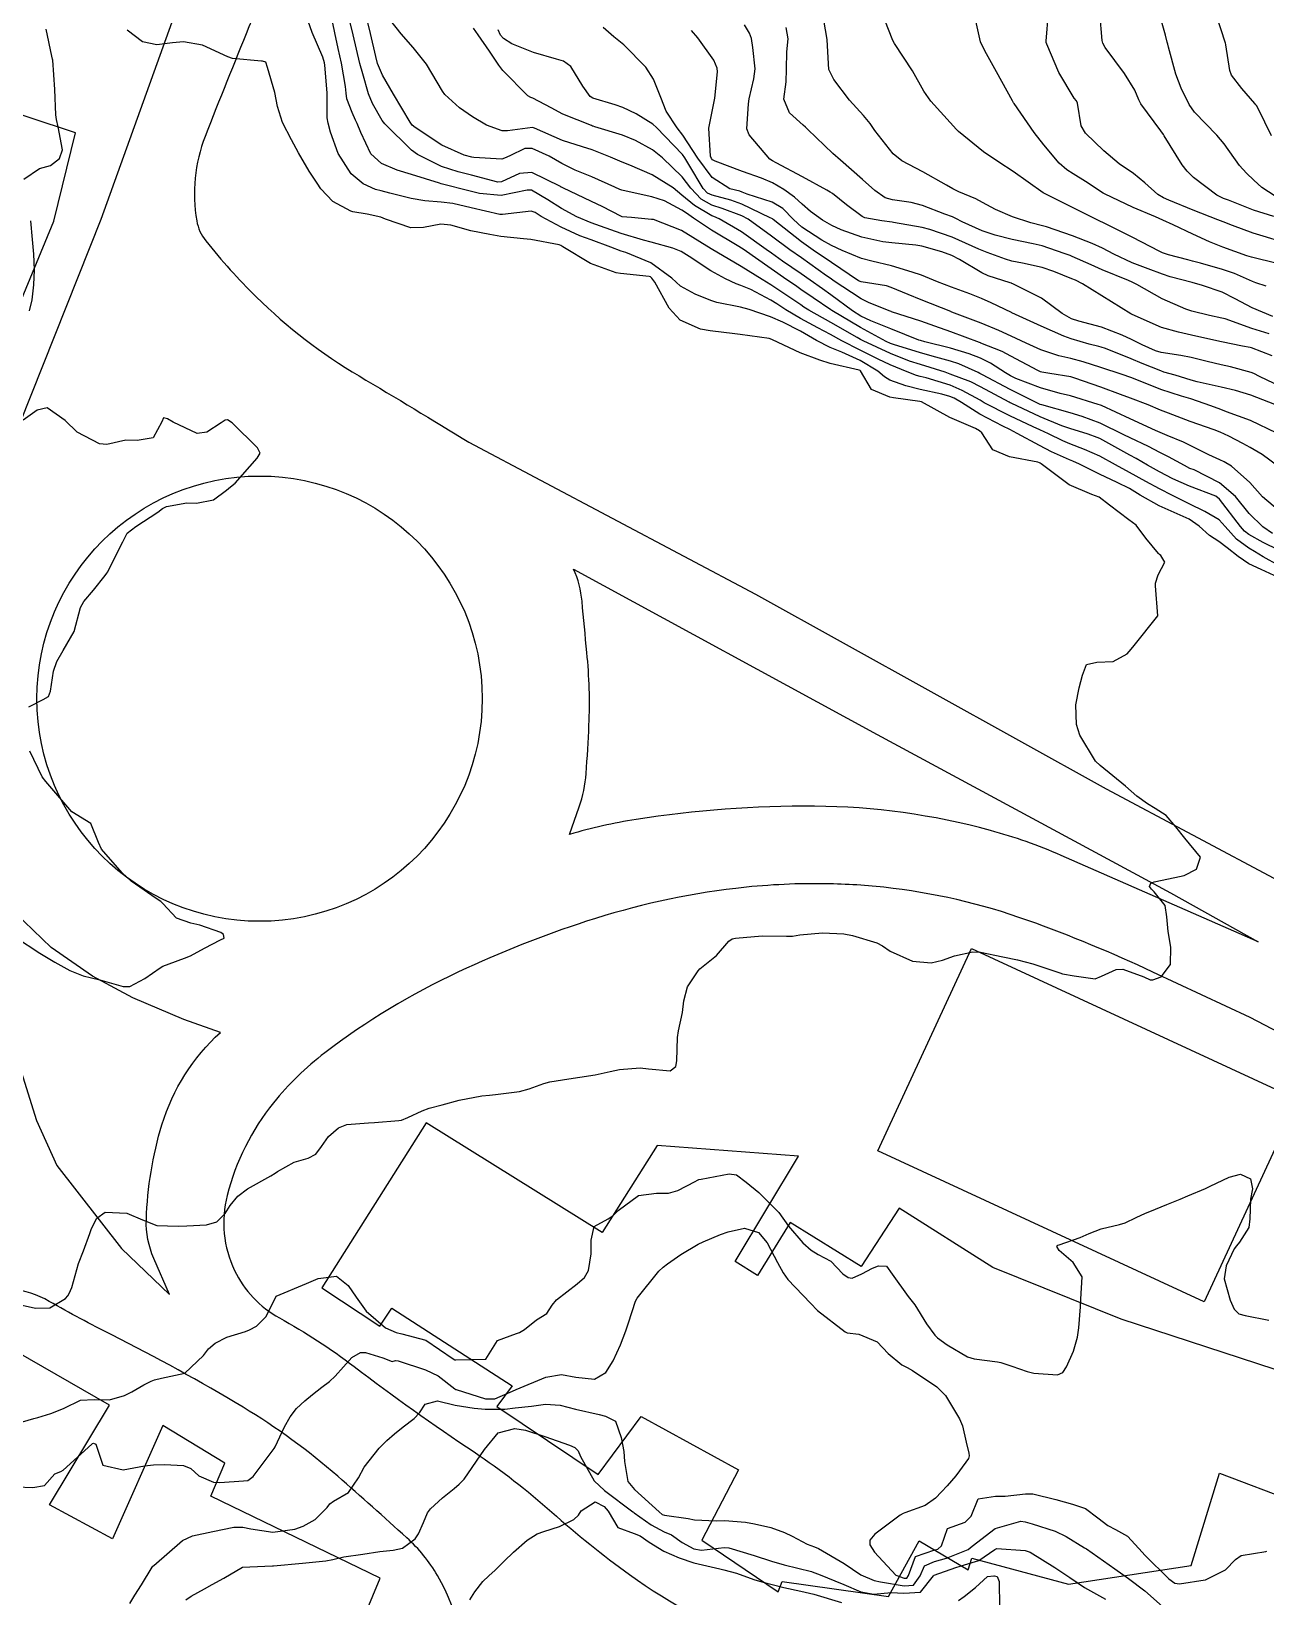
# Model space of a CAD drawing. Header units: metres. Extents: x 318500 to 325275, y 7408834 to 7428799.
# Drawn here: x 321643.6 to 321725.6, y 7415865.8 to 7415969.8 of the extents above; entities that cross this region are included whole.
import ezdxf

# ---------------------------------------------------------------- set-up
doc = ezdxf.new("R2010")
doc.units = ezdxf.units.M
doc.header["$MEASUREMENT"] = 0
for name, color, linetype in [('Curvas de Nivel 1m', 11, 'Continuous'), ('Curvas de Nivel 5m', 15, 'Continuous'), ('Divisas', 45, 'Continuous'), ('Edificações', 30, 'Continuous'), ('Vias Primárias', 230, 'Continuous')]:
    doc.layers.add(name, color=color, linetype=linetype)

msp = doc.modelspace()

# ---------------------------------------------------------------- linework, layer by layer
at = {"layer": 'Curvas de Nivel 1m', "flags": 128}
for points, elevation in [([(321726.52, 7415935.34), (321725.48, 7415935.83), (321724.53, 7415936.37), (321724.23, 7415936.59), (321723.96, 7415936.9), (321722.57, 7415938.72), (321722.32, 7415938.92), (321720.58, 7415939.58), (321719.47, 7415940.08), (321718.59, 7415940.53), (321717.78, 7415940.98), (321717.03, 7415941.42), (321716.61, 7415941.65), (321715.21, 7415942.41), (321714.62, 7415942.75), (321714.43, 7415942.83), (321713.84, 7415943.03), (321712.63, 7415943.42), (321712.08, 7415943.6), (321710.64, 7415944.2), (321708.71, 7415945.1), (321708.65, 7415945.13), (321708.59, 7415945.16), (321706.67, 7415946.19), (321706.04, 7415946.51), (321704.67, 7415947.04), (321704.32, 7415947.16), (321702.68, 7415947.67), (321701.97, 7415947.9), (321700.69, 7415948.4), (321698.88, 7415949.24), (321698.7, 7415949.34), (321698.49, 7415949.46), (321696.72, 7415950.46), (321695.27, 7415951.28), (321694.94, 7415951.49), (321694.73, 7415951.63), (321693.74, 7415952.31), (321692.75, 7415952.96), (321692.16, 7415953.33), (321690.76, 7415954.19), (321688.78, 7415955.37), (321686.8, 7415956.57), (321684.93, 7415957.3), (321684.81, 7415957.32), (321683.47, 7415957.44), (321682.86, 7415957.49), (321682.81, 7415957.51), (321681.52, 7415958.17), (321680.82, 7415958.51), (321678.91, 7415959.42), (321678.83, 7415959.46), (321678.8, 7415959.47), (321678.76, 7415959.5), (321676.84, 7415960.44), (321676.02, 7415960.37), (321674.83, 7415959.81), (321674.59, 7415959.8), (321672.84, 7415960.26), (321671.95, 7415960.48), (321670.85, 7415960.84), (321669.25, 7415961.63), (321668.86, 7415961.92), (321667.08, 7415963.66), (321666.89, 7415963.89), (321666.26, 7415965.02), (321666, 7415965.67), (321665.61, 7415967), (321665.42, 7415967.68), (321664.97, 7415969.59), (321664.94, 7415969.69), (321664.56, 7415971.27)], 727), ([(321726.56, 7415937.92), (321725.43, 7415938.88), (321724.58, 7415939.83), (321723.37, 7415940.91), (321722.89, 7415941.2), (321722.6, 7415941.34), (321721.86, 7415941.67), (321720.61, 7415942.29), (321720.18, 7415942.51), (321719.08, 7415942.96), (321718.62, 7415943.15), (321718.31, 7415943.29), (321716.64, 7415944.07), (321714.73, 7415944.94), (321714.65, 7415944.97), (321714.5, 7415945.02), (321712.66, 7415945.58), (321711.97, 7415945.75), (321710.67, 7415946.12), (321709.04, 7415946.74), (321708.68, 7415946.91), (321708.35, 7415947.11), (321707.34, 7415947.77), (321706.69, 7415948.1), (321705.93, 7415948.39), (321704.69, 7415948.75), (321702.98, 7415949.18), (321702.7, 7415949.26), (321702.58, 7415949.3), (321700.71, 7415950.05), (321699.38, 7415950.57), (321698.72, 7415950.89), (321698.16, 7415951.25), (321696.74, 7415952.31), (321696.18, 7415952.71), (321695.36, 7415953.28), (321694.76, 7415953.7), (321693.52, 7415954.55), (321692.78, 7415955.07), (321692.43, 7415955.32), (321690.8, 7415956.48), (321689.31, 7415957.36), (321688.95, 7415957.51), (321688.81, 7415957.56), (321687.66, 7415958.23), (321686.83, 7415958.93), (321686.24, 7415959.41), (321684.84, 7415960.28), (321683.36, 7415960.93), (321682.86, 7415961.12), (321682.07, 7415961.46), (321680.87, 7415961.95), (321680.22, 7415962.14), (321678.88, 7415962.56), (321677.03, 7415963.39), (321676.89, 7415963.42), (321675.23, 7415963.21), (321674.88, 7415963.21), (321673.84, 7415963.57), (321672.9, 7415964.14), (321672.05, 7415964.74), (321671.07, 7415965.61), (321670.91, 7415965.83), (321669.84, 7415967.63), (321668.96, 7415968.74), (321668.17, 7415969.65), (321666.98, 7415971.13)], 729), ([(321726.79, 7415955.8), (321725.47, 7415956.21), (321724.8, 7415956.41), (321723.43, 7415956.91), (321722.81, 7415957.15), (321722.46, 7415957.28), (321720.82, 7415957.92), (321719.21, 7415958.59), (321718.84, 7415958.75), (321718.47, 7415958.98), (321717.61, 7415959.75), (321716.85, 7415960.36), (321715.91, 7415961.01), (321714.87, 7415961.87), (321713.65, 7415963.04), (321713.38, 7415963.53), (321713.14, 7415965.05), (321713.06, 7415965.2), (321712.91, 7415965.38), (321711.88, 7415967.07), (321711.09, 7415968.96), (321711.05, 7415969.08), (321711.05, 7415969.16), (321711.19, 7415971.08)], 739), ([(321726.03, 7415962.87), (321725.13, 7415964.68), (321725.02, 7415964.89), (321724.98, 7415964.94), (321724.92, 7415965.01), (321724.05, 7415966.02), (321723.37, 7415966.91), (321723.25, 7415967.22), (321723, 7415968.92), (321722.99, 7415968.94), (321722.97, 7415969.02), (321722.35, 7415970.93)], 742), ([(321642.57, 7415885.24), (321643.84, 7415884.95), (321644.81, 7415884.97), (321645.84, 7415885.58), (321646.01, 7415885.77), (321646.1, 7415885.93), (321646.26, 7415886.33), (321646.71, 7415887.92), (321647.04, 7415888.75), (321647.46, 7415889.91), (321647.57, 7415890.24), (321647.92, 7415890.93), (321648.48, 7415891.33), (321649.92, 7415891.26), (321650.96, 7415890.81), (321651.91, 7415890.45), (321653.34, 7415890.39), (321653.91, 7415890.43), (321655.23, 7415890.48), (321655.91, 7415890.69), (321656.45, 7415891.25), (321656.8, 7415891.78), (321657.31, 7415892.4), (321657.94, 7415892.88), (321659.5, 7415893.75), (321659.78, 7415893.92), (321659.95, 7415894.04), (321661.04, 7415894.65), (321661.97, 7415894.91), (321662.5, 7415895.18), (321662.87, 7415895.7), (321663.33, 7415896.36), (321664, 7415896.94), (321664.54, 7415897.15), (321666, 7415897.26), (321666.38, 7415897.28), (321668.01, 7415897.41), (321668.18, 7415897.45), (321668.61, 7415897.62), (321669.56, 7415898.07), (321670.02, 7415898.23), (321670.88, 7415898.46), (321672.02, 7415898.77), (321673.53, 7415899.06), (321674.03, 7415899.11), (321674.43, 7415899.14), (321676.03, 7415899.35), (321676.68, 7415899.52), (321677.65, 7415899.89), (321678.04, 7415899.98), (321679.32, 7415900.2), (321680.04, 7415900.31), (321681.05, 7415900.46), (321682.05, 7415900.68), (321682.68, 7415900.81), (321684.05, 7415900.92), (321684.6, 7415900.86), (321686.05, 7415900.72), (321686.42, 7415901.02), (321686.5, 7415901.39), (321686.53, 7415902.94), (321686.6, 7415903.38), (321686.87, 7415904.61), (321686.95, 7415905.38), (321687.19, 7415906.31), (321687.9, 7415907.37), (321688.01, 7415907.5), (321688.14, 7415907.6), (321689.12, 7415908.39), (321689.94, 7415909.34), (321690.17, 7415909.5), (321690.39, 7415909.55), (321692.17, 7415909.7), (321693.79, 7415909.67), (321694.17, 7415909.68), (321694.66, 7415909.76), (321696.18, 7415909.89), (321697.6, 7415909.82), (321698.18, 7415909.72), (321699.78, 7415909.22), (321700.17, 7415909.02), (321700.68, 7415908.68), (321702.15, 7415908.02), (321703.4, 7415907.91), (321704.15, 7415908.08), (321704.95, 7415908.36), (321706.16, 7415908.64), (321706.67, 7415908.62), (321708.16, 7415908.31), (321709.14, 7415908.1), (321710.15, 7415907.84), (321711.95, 7415907.24), (321712.14, 7415907.18), (321712.9, 7415907.04), (321713.99, 7415906.88), (321714.14, 7415906.85), (321714.31, 7415906.84), (321714.73, 7415907.01), (321715.69, 7415907.46), (321716.15, 7415907.49), (321717.53, 7415906.98), (321717.95, 7415906.78), (321718.14, 7415906.77), (321718.7, 7415906.96), (321719.32, 7415907.79), (321719.34, 7415908.95), (321719.16, 7415909.98), (321719.06, 7415910.96), (321718.96, 7415911.71), (321718.22, 7415912.63), (321718.04, 7415912.79), (321717.92, 7415912.97), (321718, 7415913.19), (321718.22, 7415913.28), (321719.6, 7415913.57), (321720.23, 7415913.71), (321721.04, 7415914.13), (321721.3, 7415914.93), (321720.27, 7415916.18), (321719.66, 7415916.95), (321719.02, 7415917.69), (321718.29, 7415918.16), (321717.79, 7415918.47), (321717.07, 7415918.99), (321716.31, 7415919.64), (321714.63, 7415921.02), (321714.33, 7415921.3), (321713.28, 7415923.04), (321713.07, 7415923.74), (321713.01, 7415925.04), (321713.25, 7415926.18), (321713.47, 7415927.03), (321713.72, 7415927.73), (321714.42, 7415927.88), (321715.5, 7415927.94), (321716.43, 7415928.45), (321716.69, 7415928.74), (321716.89, 7415928.99), (321718.46, 7415930.97), (321718.31, 7415932.97), (321718.32, 7415933.14), (321718.5, 7415933.7), (321718.94, 7415934.54), (321718.67, 7415934.97), (321718.59, 7415935.04), (321718.52, 7415935.11), (321717.67, 7415936.12), (321717.02, 7415936.99), (321716.55, 7415937.35), (321715.25, 7415938.33), (321714.57, 7415938.86), (321714.09, 7415939.03), (321712.58, 7415939.67), (321710.71, 7415941.08), (321710.64, 7415941.12), (321710.6, 7415941.14), (321710.5, 7415941.18), (321708.6, 7415941.53), (321707.5, 7415942.01), (321706.77, 7415943.13), (321706.62, 7415943.26), (321706.35, 7415943.41), (321704.63, 7415944.14), (321702.75, 7415945.18), (321702.65, 7415945.21), (321700.9, 7415945.46), (321700.65, 7415945.49), (321699.43, 7415946), (321698.71, 7415947.24), (321698.67, 7415947.28), (321698.62, 7415947.29), (321696.68, 7415947.74), (321695.99, 7415947.96), (321694.69, 7415948.45), (321692.86, 7415949.32), (321692.7, 7415949.38), (321692.62, 7415949.4), (321690.7, 7415949.67), (321690.34, 7415949.71), (321688.71, 7415949.9), (321688.06, 7415950.02), (321686.72, 7415950.61), (321685.99, 7415951.41), (321685.02, 7415953.14), (321684.83, 7415953.42), (321684.75, 7415953.49), (321684.65, 7415953.52), (321682.75, 7415953.71), (321682.45, 7415953.76), (321680.76, 7415954.38), (321678.92, 7415955.5), (321678.78, 7415955.58), (321678.66, 7415955.63), (321676.79, 7415955.99), (321676.3, 7415956.03), (321674.79, 7415956.18), (321674.05, 7415956.31), (321672.79, 7415956.56), (321671.47, 7415956.93), (321670.8, 7415957.01), (321669.65, 7415956.77), (321668.8, 7415956.76), (321667.12, 7415957.34), (321666.81, 7415957.46), (321665.91, 7415957.67), (321664.95, 7415957.82), (321664.81, 7415957.86), (321663.62, 7415958.51), (321662.83, 7415959.35), (321662.57, 7415959.72), (321662.04, 7415960.53), (321661.33, 7415961.74), (321660.87, 7415962.61), (321660.27, 7415963.75), (321659.95, 7415964.81), (321659.77, 7415965.76), (321659.28, 7415967.42), (321659.16, 7415967.77), (321658.94, 7415967.83), (321658.88, 7415967.84), (321656.94, 7415968.01), (321656.63, 7415968.12), (321654.96, 7415968.89), (321653.69, 7415969.11), (321652.96, 7415969.05), (321651.91, 7415968.92), (321650.96, 7415969.13), (321649.95, 7415969.89)], 724), ([(321643.08, 7415959.98), (321644.12, 7415960.69), (321644.84, 7415960.91), (321645.44, 7415961.36), (321645.64, 7415961.95), (321645.36, 7415963.48), (321645.24, 7415963.95), (321645.2, 7415964.27), (321645.14, 7415965.96), (321645, 7415967.9), (321644.99, 7415967.96), (321644.94, 7415968.16), (321644.57, 7415969.96)], 723), ([(321726.51, 7415934.31), (321725.48, 7415934.88), (321724.89, 7415935.25), (321724.53, 7415935.46), (321723.7, 7415936.07), (321722.95, 7415936.91), (321722.55, 7415937.34), (321721.59, 7415937.89), (321720.56, 7415938.4), (321719.45, 7415938.96), (321718.58, 7415939.4), (321717.67, 7415939.9), (321716.59, 7415940.49), (321715.65, 7415941.01), (321714.61, 7415941.57), (321713.6, 7415942.03), (321712.61, 7415942.4), (321712.15, 7415942.59), (321711.19, 7415943.07), (321710.62, 7415943.33), (321710.18, 7415943.53), (321708.64, 7415944.26), (321706.93, 7415945.13), (321706.65, 7415945.29), (321705.47, 7415945.95), (321704.66, 7415946.29), (321703.06, 7415946.78), (321702.67, 7415946.87), (321702.42, 7415946.94), (321701.8, 7415947.19), (321700.68, 7415947.66), (321699.88, 7415948.02), (321698.69, 7415948.63), (321697.47, 7415949.25), (321696.71, 7415949.66), (321695.87, 7415950.12), (321694.72, 7415950.74), (321693.74, 7415951.3), (321693.13, 7415951.71), (321692.74, 7415951.95), (321691.42, 7415952.66), (321690.75, 7415952.92), (321690.43, 7415953.03), (321689.72, 7415953.36), (321688.76, 7415953.9), (321687.3, 7415954.86), (321686.78, 7415955.18), (321686.23, 7415955.41), (321684.79, 7415955.8), (321684.28, 7415955.93), (321682.79, 7415956.38), (321681.42, 7415956.86), (321680.8, 7415957.08), (321679.84, 7415957.49), (321678.82, 7415958.04), (321677.92, 7415958.62), (321676.83, 7415959.25), (321676.54, 7415959.25), (321674.82, 7415958.91), (321673.36, 7415959.03), (321672.83, 7415959.17), (321672.49, 7415959.25), (321671.09, 7415959.61), (321670.83, 7415959.69), (321670.72, 7415959.72), (321668.84, 7415960.3), (321667.9, 7415960.6), (321666.85, 7415961.04), (321666.15, 7415961.67), (321665.47, 7415963.1), (321665.23, 7415963.68), (321665.13, 7415963.92), (321664.9, 7415964.42), (321664.55, 7415965.34), (321664.51, 7415965.7), (321664.46, 7415966.15), (321664.19, 7415967.7), (321663.98, 7415968.68), (321663.75, 7415969.71), (321663.61, 7415970.35)], 726), ([(321726.1, 7415936.43), (321725.45, 7415936.88), (321724.55, 7415937.77), (321723.64, 7415938.9), (321722.58, 7415939.81), (321720.88, 7415940.66), (321720.6, 7415940.77), (321720.24, 7415940.95), (321719.17, 7415941.53), (321718.61, 7415941.83), (321717.85, 7415942.22), (321716.62, 7415942.8), (321716.22, 7415943), (321714.63, 7415943.78), (321713.45, 7415944.22), (321712.64, 7415944.46), (321710.75, 7415944.98), (321710.65, 7415945.02), (321710.51, 7415945.08), (321708.66, 7415946.02), (321706.82, 7415946.99), (321706.68, 7415947.06), (321706.63, 7415947.08), (321706.53, 7415947.13), (321705.24, 7415947.71), (321704.68, 7415947.9), (321703.7, 7415948.15), (321702.69, 7415948.45), (321700.9, 7415949), (321700.7, 7415949.07), (321700.41, 7415949.21), (321698.71, 7415950.13), (321696.79, 7415951.26), (321696.73, 7415951.3), (321695.56, 7415952.1), (321694.74, 7415952.66), (321694.37, 7415952.92), (321693.8, 7415953.3), (321692.76, 7415954.03), (321690.89, 7415955.34), (321690.78, 7415955.41), (321690.61, 7415955.51), (321688.8, 7415956.6), (321687.6, 7415957.39), (321687.13, 7415957.72), (321686.82, 7415957.93), (321685.68, 7415958.55), (321684.82, 7415958.82), (321684.32, 7415958.92), (321682.83, 7415959.26), (321682.69, 7415959.31), (321682.37, 7415959.46), (321680.84, 7415960.15), (321679.73, 7415960.6), (321678.85, 7415961.03), (321678, 7415961.51), (321676.87, 7415962.02), (321676.38, 7415962.03), (321675.38, 7415961.55), (321675.04, 7415961.38), (321674.86, 7415961.33), (321673, 7415961.43), (321672.86, 7415961.46), (321672.35, 7415961.59), (321670.87, 7415962.25), (321669.1, 7415963.42), (321668.89, 7415963.59), (321668.84, 7415963.64), (321668.76, 7415963.77), (321667.66, 7415965.65), (321666.93, 7415966.9), (321666.6, 7415967.67), (321666.47, 7415968.15), (321666.12, 7415969.67), (321665.9, 7415970.59)], 728), ([(321726.39, 7415943.1), (321724.64, 7415943.94), (321723.03, 7415944.53), (321722.65, 7415944.67), (321722, 7415944.93), (321720.66, 7415945.38), (321720.05, 7415945.56), (321718.67, 7415946.01), (321716.97, 7415946.7), (321716.68, 7415946.81), (321716.1, 7415947.01), (321714.68, 7415947.48), (321713.51, 7415947.86), (321712.69, 7415948.07), (321711.88, 7415948.25), (321710.7, 7415948.64), (321709.71, 7415949.09), (321708.71, 7415949.56), (321707.89, 7415949.93), (321706.72, 7415950.42), (321704.77, 7415951.16), (321704.74, 7415951.17), (321704.7, 7415951.19), (321702.74, 7415951.98), (321701.87, 7415952.32), (321700.75, 7415952.79), (321700.42, 7415952.89), (321698.75, 7415953.16), (321698.56, 7415953.24), (321696.77, 7415954.45), (321695.55, 7415955.28), (321694.79, 7415955.83), (321692.9, 7415957.32), (321692.85, 7415957.36), (321692.81, 7415957.38), (321692.7, 7415957.43), (321690.82, 7415958.33), (321690.07, 7415958.6), (321688.83, 7415958.92), (321688.53, 7415959.07), (321688.25, 7415959.38), (321687.28, 7415960.96), (321687.02, 7415961.4), (321686.86, 7415961.62), (321685.13, 7415963.42), (321684.89, 7415963.64), (321683.79, 7415964.33), (321682.9, 7415964.76), (321682.38, 7415964.94), (321680.91, 7415965.38), (321680.73, 7415965.48), (321680.23, 7415966.17), (321679.45, 7415967.49), (321678.95, 7415967.84), (321678.5, 7415967.96), (321676.95, 7415968.4), (321675.53, 7415968.99), (321674.97, 7415969.34), (321674.77, 7415969.56), (321674.62, 7415969.92)], 731), ([(321726.65, 7415944.86), (321724.66, 7415945.63), (321723.63, 7415945.94), (321722.67, 7415946.16), (321721.08, 7415946.53), (321720.68, 7415946.64), (321719.63, 7415946.96), (321718.88, 7415947.17), (321718.68, 7415947.24), (321717.43, 7415947.74), (321716.69, 7415948.05), (321714.99, 7415948.73), (321714.7, 7415948.83), (321714.55, 7415948.87), (321713.9, 7415949.03), (321712.7, 7415949.37), (321712.21, 7415949.55), (321710.72, 7415950.21), (321708.77, 7415951.1), (321708.73, 7415951.12), (321707.39, 7415951.77), (321706.74, 7415952.06), (321705.97, 7415952.36), (321704.75, 7415952.81), (321703.82, 7415953.17), (321702.76, 7415953.6), (321702.14, 7415953.81), (321700.77, 7415954.23), (321699.46, 7415954.54), (321698.77, 7415954.72), (321697.49, 7415955.25), (321696.78, 7415955.58), (321696.12, 7415955.94), (321694.8, 7415956.81), (321694.25, 7415957.3), (321693.54, 7415958.03), (321692.82, 7415958.47), (321691.16, 7415959), (321690.83, 7415959.13), (321690.67, 7415959.19), (321690.02, 7415959.35), (321688.84, 7415960.1), (321687.89, 7415961.38), (321686.88, 7415962.92), (321686.52, 7415963.4), (321685.79, 7415964.52), (321685.42, 7415965.41), (321684.93, 7415966.63), (321684.42, 7415967.43), (321682.96, 7415968.93), (321682.31, 7415969.46), (321681.59, 7415970.08)], 732), ([(321726.67, 7415946.18), (321725.22, 7415946.88), (321724.86, 7415947.07), (321724.68, 7415947.14), (321723.3, 7415947.52), (321722.69, 7415947.66), (321721.75, 7415947.87), (321720.69, 7415948.13), (321720.01, 7415948.27), (321718.7, 7415948.48), (321718.31, 7415948.59), (321717.42, 7415948.99), (321716.71, 7415949.34), (321716.09, 7415949.62), (321714.72, 7415950.15), (321713.21, 7415950.55), (321712.72, 7415950.7), (321712.1, 7415951.06), (321710.74, 7415952.07), (321708.83, 7415953.03), (321708.76, 7415953.06), (321708.73, 7415953.07), (321708.65, 7415953.1), (321707.2, 7415953.57), (321706.76, 7415953.77), (321705.28, 7415954.64), (321704.78, 7415954.91), (321704.1, 7415955.17), (321702.79, 7415955.53), (321702.37, 7415955.6), (321700.79, 7415955.75), (321700.18, 7415955.83), (321698.79, 7415956.14), (321697.42, 7415956.63), (321696.8, 7415956.91), (321696.18, 7415957.27), (321695.38, 7415957.85), (321694.82, 7415958.33), (321694.32, 7415958.79), (321693.6, 7415959.31), (321692.84, 7415959.74), (321692.11, 7415960.06), (321690.85, 7415960.51), (321689.05, 7415961.18), (321688.86, 7415961.28), (321688.79, 7415961.37), (321688.72, 7415961.52), (321688.62, 7415963.37), (321688.9, 7415964.81), (321689.02, 7415965.37), (321689.19, 7415967.12), (321689.17, 7415967.37), (321688.95, 7415967.89), (321687.89, 7415969.39), (321687.46, 7415969.88)], 733), ([(321726.07, 7415948.25), (321724.7, 7415948.77), (321724.61, 7415948.8), (321724.1, 7415948.9), (321722.7, 7415949.17), (321722.39, 7415949.24), (321720.71, 7415949.63), (321719.84, 7415949.82), (321718.72, 7415950.13), (321716.77, 7415951), (321716.73, 7415951.02), (321716.68, 7415951.05), (321714.75, 7415952.24), (321713.46, 7415953.04), (321712.99, 7415953.28), (321712.76, 7415953.37), (321711.55, 7415953.85), (321710.77, 7415954.11), (321709.47, 7415954.4), (321708.77, 7415954.55), (321708.34, 7415954.68), (321707.12, 7415955.12), (321706.78, 7415955.25), (321706.58, 7415955.33), (321704.79, 7415956.13), (321703.32, 7415956.65), (321702.8, 7415956.78), (321700.9, 7415957.12), (321700.81, 7415957.13), (321700.12, 7415957.22), (321698.99, 7415957.42), (321698.81, 7415957.5), (321697.78, 7415958.29), (321696.83, 7415959.03), (321696.69, 7415959.13), (321696.46, 7415959.27), (321694.84, 7415960.14), (321693.1, 7415961.07), (321692.86, 7415961.2), (321692.68, 7415961.32), (321691.29, 7415962.93), (321691.14, 7415963.34), (321691.25, 7415965), (321691.3, 7415965.34), (321691.6, 7415966.66), (321691.69, 7415967.33), (321691.55, 7415968.74), (321691.46, 7415969.34), (321691.33, 7415969.69), (321690.98, 7415970.26)], 734), ([(321726.11, 7415950.87), (321724.74, 7415951.44), (321723.62, 7415952.03), (321722.75, 7415952.47), (321721.43, 7415952.93), (321720.76, 7415953.12), (321719.3, 7415953.5), (321718.77, 7415953.67), (321717.82, 7415954.03), (321716.77, 7415954.43), (321715.55, 7415955.01), (321714.79, 7415955.41), (321714.1, 7415955.72), (321712.8, 7415956.23), (321711.06, 7415956.83), (321710.81, 7415956.89), (321710.02, 7415957.09), (321708.81, 7415957.48), (321707.68, 7415957.97), (321706.82, 7415958.44), (321706.37, 7415958.68), (321705.24, 7415959.15), (321704.83, 7415959.34), (321704.41, 7415959.59), (321702.85, 7415960.47), (321701.46, 7415961.2), (321700.87, 7415961.67), (321699.65, 7415963.23), (321699.35, 7415963.68), (321698.9, 7415964.23), (321697.98, 7415965.25), (321696.93, 7415966.61), (321696.6, 7415967.27), (321696.57, 7415967.65), (321696.48, 7415969.27), (321696.27, 7415970.56)], 736), ([(321725.68, 7415952.88), (321724.98, 7415953.1), (321724.76, 7415953.19), (321723.57, 7415953.71), (321722.77, 7415953.98), (321721.3, 7415954.41), (321720.78, 7415954.55), (321720.46, 7415954.63), (321719.17, 7415954.96), (321718.78, 7415955.1), (321718.55, 7415955.2), (321716.8, 7415956.11), (321714.98, 7415957.02), (321714.81, 7415957.1), (321714.65, 7415957.18), (321712.83, 7415958.08), (321710.84, 7415959.08), (321708.85, 7415960.49), (321707.89, 7415961.11), (321706.87, 7415961.8), (321705.21, 7415963.16), (321705.06, 7415963.32), (321704.89, 7415963.51), (321703.38, 7415965.18), (321702.92, 7415965.85), (321702.16, 7415967.19), (321700.97, 7415969), (321700.86, 7415969.21), (321700.32, 7415970.56)], 737), ([(321726.31, 7415954.4), (321724.78, 7415954.78), (321724.69, 7415954.8), (321724.39, 7415954.9), (321722.79, 7415955.46), (321721.9, 7415955.82), (321720.8, 7415956.33), (321719.49, 7415956.96), (321718.81, 7415957.27), (321718.31, 7415957.49), (321716.83, 7415958.11), (321714.93, 7415959.02), (321714.84, 7415959.07), (321713.65, 7415959.84), (321712.85, 7415960.34), (321712.42, 7415960.62), (321711.92, 7415961.06), (321710.88, 7415962.28), (321710.24, 7415963.09), (321708.91, 7415965.03), (321708.88, 7415965.07), (321708.86, 7415965.1), (321708.81, 7415965.2), (321707.75, 7415967.12), (321706.96, 7415968.52), (321706.67, 7415969.13), (321706.36, 7415970.52)], 738), ([(321726.26, 7415958.87), (321725.39, 7415959.43), (321724.85, 7415959.93), (321724.36, 7415960.4), (321723.9, 7415960.9), (321722.88, 7415962.33), (321722.39, 7415962.92), (321720.91, 7415964.45), (321720.56, 7415964.95), (321720.02, 7415966.05), (321719.67, 7415966.96), (321719.18, 7415968.76), (321719.13, 7415968.97), (321719.1, 7415969.1), (321718.98, 7415969.57), (321718.67, 7415970.65)], 741), ([(321643.46, 7415951.23), (321643.62, 7415951.97), (321643.74, 7415952.97), (321643.78, 7415953.97), (321643.73, 7415955.01), (321643.66, 7415955.97), (321643.55, 7415957.22)], 723), ([(321643.41, 7415924.92), (321644.37, 7415925.4), (321644.71, 7415925.61), (321644.84, 7415925.95), (321645.05, 7415927.29), (321645.28, 7415927.94), (321645.7, 7415928.66), (321646.43, 7415929.93), (321646.85, 7415931.53), (321647.06, 7415931.92), (321647.71, 7415932.67), (321648.49, 7415933.65), (321648.59, 7415933.8), (321648.65, 7415933.9), (321648.82, 7415934.22), (321649.65, 7415935.89), (321649.94, 7415936.47), (321650.53, 7415936.91), (321651.98, 7415937.86), (321652.29, 7415938.11), (321652.55, 7415938.23), (321653.91, 7415938.47), (321654.55, 7415938.45), (321655.68, 7415938.68), (321656.56, 7415939.32), (321656.82, 7415939.54), (321657.12, 7415939.79), (321658.59, 7415941.44), (321658.79, 7415941.77), (321658.6, 7415942.13), (321656.92, 7415943.8), (321656.62, 7415943.99), (321656.45, 7415943.98), (321656.19, 7415943.8), (321655.25, 7415943.17), (321654.61, 7415943.09), (321653, 7415943.84), (321652.62, 7415944.06), (321652.36, 7415944.12), (321652.24, 7415943.86), (321651.67, 7415942.79), (321650.6, 7415942.63), (321649.85, 7415942.64), (321648.6, 7415942.36), (321648.11, 7415942.39), (321646.61, 7415943.18), (321645.82, 7415943.94), (321644.63, 7415944.8), (321643.96, 7415944.64), (321643.04, 7415943.98)], 723), ([(321642.53, 7415909.61), (321644.15, 7415908.54), (321645.14, 7415907.94), (321646.13, 7415907.4), (321647.02, 7415907.03), (321648.12, 7415906.76), (321649.67, 7415906.33), (321650.12, 7415906.32), (321651.13, 7415906.86), (321652.14, 7415907.56), (321652.32, 7415907.67), (321652.73, 7415907.84), (321653.76, 7415908.21), (321654.15, 7415908.37), (321655.08, 7415908.88), (321656.16, 7415909.43), (321656.4, 7415909.55), (321656.36, 7415909.79), (321656.17, 7415909.92), (321654.77, 7415910.4), (321654.18, 7415910.53), (321653.22, 7415910.88), (321652.32, 7415911.85), (321652.19, 7415911.97), (321651.87, 7415912.18), (321650.21, 7415913.34), (321649.61, 7415913.88), (321648.24, 7415915.45), (321648.04, 7415915.9), (321647.53, 7415917.17), (321646.27, 7415917.93), (321644.54, 7415919.95), (321644.3, 7415920.26), (321643.47, 7415921.96)], 723), ([(321642.58, 7415873.06), (321643.68, 7415873.03), (321644.45, 7415873.17), (321645.14, 7415873.94), (321645.54, 7415874.09), (321645.69, 7415874.17), (321647.6, 7415875.9), (321647.65, 7415875.96), (321647.71, 7415875.98), (321647.87, 7415875.9), (321648.32, 7415874.52), (321649.69, 7415874.2), (321651.09, 7415874.46), (321651.7, 7415874.54), (321652.42, 7415874.56), (321653.7, 7415874.5), (321654.17, 7415874.29), (321654.72, 7415873.8), (321655.68, 7415873.39), (321656.1, 7415873.37), (321657.69, 7415873.48), (321657.96, 7415873.5), (321658.33, 7415873.76), (321659.71, 7415875.62), (321659.78, 7415875.74), (321660.41, 7415877.05), (321660.79, 7415877.72), (321661.2, 7415878.27), (321661.76, 7415878.78), (321662.27, 7415879.2), (321662.88, 7415879.7), (321663.39, 7415880.08), (321663.78, 7415880.43), (321664.88, 7415881.67), (321665.45, 7415882.01), (321665.79, 7415881.99), (321666.94, 7415881.64), (321667.57, 7415881.41), (321667.79, 7415881.46), (321667.97, 7415881.45), (321669.78, 7415880.84), (321670.62, 7415880.44), (321671.72, 7415879.58), (321671.77, 7415879.55), (321671.82, 7415879.53), (321673.76, 7415878.93), (321674.38, 7415878.92), (321675.77, 7415879.52), (321675.8, 7415879.53), (321677.78, 7415880.35), (321678.82, 7415880.53), (321679.78, 7415880.36), (321681.02, 7415880.22), (321681.78, 7415880.68), (321682.25, 7415881.44), (321682.74, 7415882.5), (321683.09, 7415883.43), (321683.27, 7415883.98), (321683.75, 7415885.42), (321683.85, 7415885.61), (321685.3, 7415887.4), (321685.58, 7415887.68), (321685.88, 7415887.89), (321686.76, 7415888.51), (321687.9, 7415889.2), (321688.24, 7415889.36), (321689.4, 7415889.85), (321689.91, 7415890.03), (321690.98, 7415890.26), (321691.91, 7415889.98), (321692.49, 7415889.3), (321693.19, 7415887.99), (321693.55, 7415887.29), (321693.87, 7415886.86), (321695.37, 7415885.27), (321695.84, 7415884.79), (321697.69, 7415883.37), (321697.82, 7415883.31), (321698.59, 7415883.22), (321699.81, 7415882.71), (321700.54, 7415881.93), (321701.44, 7415881.19), (321701.8, 7415881), (321702.16, 7415880.8), (321703.78, 7415879.72), (321704.35, 7415879.14), (321705.29, 7415877.59), (321705.48, 7415877.13), (321705.73, 7415876.03), (321705.91, 7415875.31), (321705.93, 7415875.13), (321705.88, 7415874.96), (321705.71, 7415874.72), (321705.03, 7415873.81), (321704.46, 7415873.14), (321704.09, 7415872.74), (321703.68, 7415872.31), (321702.99, 7415871.84), (321701.66, 7415871.35), (321701.54, 7415871.3), (321701.34, 7415871.18), (321699.65, 7415869.93), (321699.33, 7415869.52), (321699.32, 7415869.21), (321699.63, 7415868.73), (321701.06, 7415867.19), (321701.61, 7415866.99), (321701.79, 7415867), (321701.89, 7415867.18), (321702.35, 7415868.45), (321703.64, 7415868.89), (321703.85, 7415868.93), (321704.09, 7415869.15), (321704.48, 7415870.31), (321705.66, 7415870.73), (321706.05, 7415871.12), (321706.52, 7415872.27), (321707.68, 7415872.45), (321708.33, 7415872.44), (321709.68, 7415872.61), (321710.15, 7415872.6), (321711.68, 7415872.24), (321712.79, 7415871.92), (321713.67, 7415871.62), (321714.48, 7415871.01), (321715.15, 7415870.49), (321715.65, 7415870.23), (321716.46, 7415869.79), (321717.2, 7415868.97), (321717.63, 7415868.5), (321719.2, 7415866.95), (321719.61, 7415866.66), (321719.91, 7415866.63), (321721.61, 7415866.89), (321721.63, 7415866.89), (321721.69, 7415866.91), (321722.96, 7415867.55), (321723.63, 7415868.24), (321724.01, 7415868.51), (321725.64, 7415868.78), (321725.71, 7415868.79)], 726), ([(321650.12, 7415865.31), (321650.46, 7415865.86), (321650.89, 7415866.56), (321651.61, 7415867.74), (321651.66, 7415867.8), (321651.71, 7415867.85), (321653.63, 7415869.5), (321654.3, 7415869.81), (321655.63, 7415870.1), (321657.04, 7415870.38), (321657.64, 7415870.4), (321658.17, 7415870.29), (321659.63, 7415870.05), (321661.1, 7415870.26), (321661.64, 7415870.46), (321662.44, 7415870.91), (321663.24, 7415871.69), (321663.43, 7415871.93), (321663.67, 7415872.11), (321664.66, 7415872.69), (321665.33, 7415873.67), (321665.7, 7415874.37), (321666.69, 7415875.65), (321667.21, 7415876.14), (321667.72, 7415876.59), (321668.29, 7415877.06), (321669.02, 7415877.62), (321669.38, 7415877.98), (321669.75, 7415878.57), (321670.57, 7415878.78), (321671.75, 7415878.49), (321673.01, 7415878.3), (321673.75, 7415878.23), (321675.06, 7415878.23), (321675.75, 7415878.32), (321676.83, 7415878.44), (321677.76, 7415878.57), (321678.74, 7415878.5), (321679.75, 7415878.23), (321681.33, 7415877.87), (321681.74, 7415877.77), (321682.41, 7415877.44), (321682.8, 7415876.36), (321682.97, 7415875.43), (321683.02, 7415874.75), (321683.23, 7415873.43), (321683.68, 7415872.9), (321685.31, 7415871.4), (321685.51, 7415871.24), (321685.66, 7415871.18), (321687.25, 7415870.97), (321687.66, 7415870.88), (321689.1, 7415870.8), (321689.65, 7415870.83), (321691.06, 7415870.72), (321691.65, 7415870.62), (321692.73, 7415870.37), (321693.65, 7415870.04), (321694.16, 7415869.8), (321695.16, 7415869.27), (321695.64, 7415869.09), (321695.92, 7415868.97), (321697.62, 7415867.97), (321698.72, 7415867.22), (321699.6, 7415866.84), (321700.04, 7415866.76), (321701.6, 7415866.5), (321702.23, 7415866.54), (321702.67, 7415867.16), (321702.96, 7415867.82), (321703.62, 7415868.1), (321704.43, 7415868.34), (321705.64, 7415868.82), (321705.85, 7415868.91), (321706.13, 7415869.12), (321707.65, 7415870.3), (321709.36, 7415870.78), (321709.66, 7415870.74), (321710.11, 7415870.61), (321711.65, 7415870.12), (321712.37, 7415869.77), (321713.59, 7415869.02), (321713.64, 7415868.99), (321713.72, 7415868.94), (321715.62, 7415867.62), (321716.52, 7415866.98), (321717.6, 7415866.16), (321718.99, 7415864.95)], 727), ([(321653.84, 7415865.55), (321654.2, 7415865.81), (321655.08, 7415866.3), (321655.59, 7415866.58), (321656.37, 7415867.01), (321657.61, 7415867.74), (321657.64, 7415867.74), (321658.11, 7415867.76), (321659.61, 7415867.81), (321659.68, 7415867.81), (321661.61, 7415867.99), (321663.15, 7415868.16), (321663.62, 7415868.25), (321664.35, 7415868.41), (321665.62, 7415868.59), (321666.75, 7415868.77), (321667.62, 7415868.86), (321668.26, 7415868.99), (321669.09, 7415869.62), (321669.31, 7415869.94), (321669.65, 7415870.7), (321669.92, 7415871.34), (321670.12, 7415871.6), (321670.92, 7415872.34), (321671.68, 7415872.96), (321672.02, 7415873.24), (321672.35, 7415873.57), (321673.71, 7415875.55), (321674.61, 7415876.66), (321675.73, 7415876.95), (321676.42, 7415876.83), (321677.72, 7415876.41), (321679.35, 7415875.84), (321679.71, 7415875.68), (321679.93, 7415875.47), (321680.08, 7415875.09), (321681, 7415873.46), (321681.68, 7415872.82), (321683.57, 7415871.42), (321683.62, 7415871.38), (321683.66, 7415871.35), (321684.79, 7415870.55), (321685.65, 7415870.09), (321686.13, 7415869.87), (321686.84, 7415869.38), (321687.63, 7415868.95), (321688.14, 7415868.86), (321689.64, 7415869.04), (321689.95, 7415869.02), (321691.63, 7415868.51), (321692.79, 7415868.13), (321693.62, 7415867.88), (321695.44, 7415867.44), (321695.61, 7415867.38), (321695.92, 7415867.26), (321697.6, 7415866.57), (321698.72, 7415866.09), (321699.59, 7415865.93), (321700.73, 7415866.05), (321701.59, 7415866), (321702.68, 7415866.08), (321703.56, 7415867.15), (321703.58, 7415867.18), (321703.61, 7415867.2), (321705.03, 7415867.72), (321705.62, 7415867.89), (321706.56, 7415868.18), (321707.64, 7415868.91), (321707.77, 7415868.97), (321709.64, 7415868.83), (321709.99, 7415868.72), (321711.62, 7415867.7), (321712.61, 7415867.04), (321713.6, 7415866.37), (321714.99, 7415865.6)], 728), ([(321672.72, 7415865.56), (321673.05, 7415866.09), (321673.6, 7415866.78), (321673.99, 7415867.16), (321674.42, 7415867.54), (321675.02, 7415868.13), (321675.62, 7415868.73), (321676.53, 7415869.52), (321677.2, 7415869.94), (321677.64, 7415870.11), (321678.7, 7415870.43), (321679.65, 7415870.89), (321679.95, 7415871.18), (321680.13, 7415871.47), (321681.06, 7415872.07), (321681.66, 7415871.76), (321681.93, 7415871.45), (321682.57, 7415870.36), (321683.65, 7415869.98), (321684.05, 7415869.82), (321684.65, 7415869.4), (321685.63, 7415868.79), (321686.65, 7415868.35), (321687.62, 7415868.02), (321689.35, 7415867.61), (321689.61, 7415867.56), (321690.45, 7415867.33), (321691.6, 7415866.92), (321692.14, 7415866.76), (321693.6, 7415866.37), (321694.74, 7415866.13), (321695.59, 7415865.94), (321697.43, 7415865.38)], 729), ([(321705.21, 7415865.51), (321705.59, 7415865.78), (321706.35, 7415866.37), (321707.14, 7415867.11), (321707.56, 7415867.15), (321707.61, 7415867.15), (321707.79, 7415867.1), (321707.93, 7415866.77), (321707.95, 7415865.09)], 729)]:
    msp.add_lwpolyline(points, dxfattribs=dict(at, elevation=elevation))
at = {"layer": 'Curvas de Nivel 5m', "flags": 128}
for points, elevation in [([(321726.5, 7415933.51), (321725.35, 7415934.04), (321724.51, 7415934.43), (321723.8, 7415934.9), (321723.09, 7415935.48), (321722.53, 7415935.9), (321721.91, 7415936.3), (321721.21, 7415936.93), (321720.55, 7415937.4), (321719.75, 7415937.75), (321718.56, 7415938.27), (321717.3, 7415938.99), (321716.58, 7415939.42), (321715.77, 7415939.82), (321714.59, 7415940.38), (321713.27, 7415941.04), (321712.81, 7415941.25), (321712.6, 7415941.34), (321711.41, 7415941.87), (321710.61, 7415942.28), (321709.12, 7415943.09), (321708.62, 7415943.35), (321708.17, 7415943.57), (321706.64, 7415944.36), (321705.41, 7415945.15), (321704.94, 7415945.44), (321704.65, 7415945.55), (321704.11, 7415945.71), (321702.66, 7415946.02), (321701.72, 7415946.25), (321700.66, 7415946.63), (321700.3, 7415946.85), (321699.85, 7415947.22), (321698.68, 7415947.94), (321697.45, 7415948.49), (321696.69, 7415948.8), (321695.78, 7415949.27), (321694.71, 7415949.88), (321693.54, 7415950.49), (321692.72, 7415950.83), (321691.29, 7415951.33), (321690.73, 7415951.48), (321689.16, 7415951.79), (321688.74, 7415951.92), (321687.7, 7415952.34), (321686.74, 7415952.88), (321686.15, 7415953.41), (321684.77, 7415954.42), (321683.1, 7415955.12), (321682.78, 7415955.21), (321682.1, 7415955.46), (321680.79, 7415955.95), (321680.04, 7415956.23), (321678.8, 7415956.79), (321677.48, 7415957.52), (321677.07, 7415957.78), (321676.81, 7415957.86), (321674.9, 7415957.64), (321674.81, 7415957.64), (321674.73, 7415957.64), (321672.82, 7415958.09), (321671.59, 7415958.37), (321670.82, 7415958.47), (321669.74, 7415958.54), (321668.82, 7415958.7), (321667.4, 7415959.07), (321666.83, 7415959.21), (321666.46, 7415959.3), (321665.64, 7415959.68), (321664.84, 7415960.34), (321663.97, 7415961.7), (321663.47, 7415963.12), (321663.3, 7415963.71), (321663.25, 7415964.07), (321663.24, 7415965.72), (321663.09, 7415967.56), (321663.06, 7415967.72), (321662.95, 7415968.1), (321662.25, 7415969.73), (321661.84, 7415970.88)], 725), ([(321726.19, 7415957.5), (321724.83, 7415957.94), (321723.16, 7415958.59), (321722.84, 7415958.71), (321722.39, 7415958.92), (321720.85, 7415960.11), (321720.43, 7415960.52), (321720.08, 7415960.95), (321718.89, 7415962.88), (321718.84, 7415962.97), (321718.66, 7415963.2), (321717.35, 7415964.99), (321717.2, 7415965.27), (321716.93, 7415965.91), (321716.26, 7415967.01), (321714.97, 7415968.74), (321714.82, 7415969.02), (321714.78, 7415969.21), (321714.62, 7415971.03)], 740), ([(321726.52, 7415940.86), (321725.41, 7415941.68), (321724.61, 7415942.16), (321724.13, 7415942.41), (321723.18, 7415942.91), (321722.62, 7415943.17), (321722.22, 7415943.33), (321720.63, 7415943.89), (321719.17, 7415944.43), (321718.65, 7415944.64), (321717.82, 7415944.98), (321716.66, 7415945.43), (321715.99, 7415945.67), (321714.67, 7415946.17), (321712.95, 7415946.77), (321712.68, 7415946.85), (321711.3, 7415947.07), (321710.76, 7415947.16), (321710.68, 7415947.18), (321710.49, 7415947.27), (321708.69, 7415948.23), (321708.11, 7415948.53), (321706.7, 7415949.1), (321706.68, 7415949.11), (321706.61, 7415949.13), (321704.71, 7415949.85), (321703.65, 7415950.23), (321702.72, 7415950.55), (321700.76, 7415951.18), (321700.73, 7415951.19), (321700.67, 7415951.21), (321699.27, 7415951.77), (321698.74, 7415952.03), (321696.89, 7415953.26), (321696.75, 7415953.36), (321696.45, 7415953.57), (321694.77, 7415954.76), (321694.01, 7415955.3), (321692.79, 7415956.21), (321691.23, 7415957.34), (321690.81, 7415957.56), (321689.5, 7415958.04), (321688.82, 7415958.27), (321688.11, 7415958.66), (321687.43, 7415959.39), (321686.84, 7415960.15), (321685.54, 7415961.41), (321684.87, 7415961.94), (321683.74, 7415962.57), (321682.88, 7415962.91), (321681.03, 7415963.48), (321680.92, 7415963.51), (321680.89, 7415963.52), (321680.82, 7415963.55), (321678.9, 7415964.32), (321678.13, 7415964.74), (321676.91, 7415965.37), (321676.79, 7415965.41), (321676.58, 7415965.53), (321674.93, 7415967.21), (321674.66, 7415967.56), (321674.04, 7415968.49), (321673.28, 7415969.58), (321672.97, 7415970.02)], 730), ([(321725.87, 7415949.72), (321724.72, 7415950.06), (321722.95, 7415950.7), (321722.73, 7415950.76), (321721.91, 7415950.93), (321720.73, 7415951.22), (321720.34, 7415951.34), (321718.75, 7415952.03), (321717.08, 7415953), (321716.86, 7415953.1), (321716.76, 7415953.15), (321716.51, 7415953.25), (321714.77, 7415953.97), (321714.03, 7415954.29), (321712.78, 7415954.85), (321712.64, 7415954.91), (321712.25, 7415955.06), (321710.79, 7415955.55), (321710.18, 7415955.7), (321708.79, 7415955.97), (321707.66, 7415956.26), (321706.8, 7415956.55), (321705.46, 7415957.15), (321705.03, 7415957.38), (321704.81, 7415957.48), (321704.31, 7415957.67), (321702.82, 7415958.24), (321702.06, 7415958.43), (321700.82, 7415958.61), (321700.35, 7415958.74), (321699.65, 7415959.23), (321698.84, 7415959.97), (321697.37, 7415961.25), (321696.87, 7415961.7), (321695.19, 7415963.29), (321695.04, 7415963.44), (321694.89, 7415963.58), (321693.99, 7415964.39), (321693.61, 7415965.31), (321693.77, 7415966.47), (321693.78, 7415967.31), (321693.81, 7415968.45), (321693.9, 7415969.31), (321693.75, 7415970.08)], 735), ([(321642.46, 7415877.24), (321643.73, 7415877.62), (321644.01, 7415877.68), (321644.88, 7415877.94), (321645.5, 7415878.18), (321645.75, 7415878.3), (321646.84, 7415878.83), (321647.75, 7415878.88), (321648.78, 7415878.86), (321649.76, 7415879.14), (321650.25, 7415879.38), (321651.06, 7415879.86), (321651.53, 7415880.1), (321651.77, 7415880.19), (321652.22, 7415880.29), (321653.78, 7415880.62), (321655.01, 7415881.8), (321655.35, 7415882.25), (321655.8, 7415882.63), (321656.58, 7415883.01), (321657.81, 7415883.4), (321658.08, 7415883.5), (321658.54, 7415883.76), (321659.19, 7415884.39), (321659.85, 7415885.74), (321661.86, 7415886.58), (321662.65, 7415886.92), (321663.86, 7415887.07), (321664.64, 7415886.46), (321665.17, 7415885.67), (321665.84, 7415884.75), (321667.13, 7415883.64), (321667.82, 7415883.34), (321668.2, 7415883.24), (321669.81, 7415882.82), (321671.63, 7415881.58), (321671.73, 7415881.52), (321671.79, 7415881.51), (321673.79, 7415881.55), (321674.56, 7415882.79), (321675.82, 7415883.27), (321676.02, 7415883.33), (321676.36, 7415883.52), (321677.17, 7415884.17), (321677.84, 7415884.59), (321678.2, 7415885.14), (321678.48, 7415885.49), (321679.86, 7415886.56), (321680.35, 7415886.98), (321680.62, 7415887.46), (321680.79, 7415888.56), (321680.79, 7415889.46), (321680.99, 7415890.38), (321681.92, 7415890.88), (321682.26, 7415891.11), (321682.58, 7415891.44), (321683.94, 7415892.44), (321685.14, 7415892.6), (321685.94, 7415892.59), (321686.56, 7415892.77), (321687.72, 7415893.37), (321687.87, 7415893.46), (321687.95, 7415893.49), (321688.11, 7415893.52), (321689.97, 7415893.88), (321690.45, 7415893.82), (321691.09, 7415893.32), (321691.95, 7415892.64), (321693.28, 7415891.3), (321693.92, 7415890.4), (321694.87, 7415889.28), (321695.43, 7415888.8), (321695.89, 7415888.52), (321696.73, 7415888.08), (321697.52, 7415887.24), (321697.88, 7415886.98), (321698.15, 7415886.95), (321698.8, 7415887.22), (321699.49, 7415887.61), (321699.89, 7415887.75), (321700.42, 7415887.74), (321700.81, 7415887.2), (321701.86, 7415885.72), (321702.32, 7415885.17), (321703.08, 7415883.91), (321703.65, 7415883.15), (321703.73, 7415883.06), (321703.82, 7415882.97), (321704.46, 7415882.5), (321705.81, 7415881.72), (321706.25, 7415881.57), (321707.8, 7415881.38), (321708.04, 7415881.33), (321708.76, 7415881.09), (321709.79, 7415880.73), (321710.23, 7415880.62), (321711.79, 7415880.51), (321712.16, 7415880.68), (321712.39, 7415881.04), (321712.86, 7415882.08), (321713.12, 7415883.03), (321713.21, 7415883.65), (321713.32, 7415885.03), (321713.35, 7415885.54), (321713.43, 7415887.03), (321712.85, 7415887.99), (321711.9, 7415888.78), (321711.75, 7415889.05), (321711.83, 7415889.13), (321711.9, 7415889.16), (321713.3, 7415889.64), (321713.91, 7415889.9), (321714.71, 7415890.22), (321715.92, 7415890.51), (321716.3, 7415890.61), (321717.03, 7415890.98), (321717.65, 7415891.26), (321717.94, 7415891.37), (321719.07, 7415891.83), (321719.95, 7415892.2), (321720.46, 7415892.42), (321721.64, 7415892.91), (321721.96, 7415893.06), (321723.21, 7415893.66), (321723.97, 7415893.85), (321724.62, 7415893.54), (321724.76, 7415892.88), (321724.64, 7415892.19), (321724.58, 7415890.88), (321724.51, 7415890.3), (321723.91, 7415889.33), (321723.69, 7415889.1), (321723.55, 7415888.89), (321723.02, 7415887.77), (321722.88, 7415886.9), (321723.27, 7415885.48), (321723.55, 7415884.89), (321723.85, 7415884.56), (321724.28, 7415884.45), (321725.84, 7415884.14)], 725)]:
    msp.add_lwpolyline(points, dxfattribs=dict(at, elevation=elevation))
at = {"layer": 'Divisas'}
msp.add_lwpolyline([(321630.81, 7415922.75), (321645.06, 7415957.21), (321646.51, 7415963.08), (321640.25, 7415965.12)], dxfattribs=at)
at = {"layer": 'Edificações'}
msp.add_lwpolyline([(321706.08, 7415908.86), (321727.78, 7415898.81), (321721.55, 7415885.36), (321699.85, 7415895.41)], close=True, dxfattribs=at)
for points in [[(321729.66, 7415879.77), (321716.04, 7415884.22), (321707.49, 7415887.64), (321701.27, 7415891.59), (321698.74, 7415887.72), (321694.03, 7415890.64), (321691.85, 7415887.11), (321690.36, 7415888.05), (321694.58, 7415895.06), (321685.19, 7415895.76), (321681.52, 7415889.98), (321669.82, 7415897.26), (321662.89, 7415886.29), (321666.75, 7415883.74), (321667.54, 7415884.94), (321675.54, 7415879.78), (321674.53, 7415878.41), (321681.26, 7415873.9), (321684.11, 7415877.75), (321690.6, 7415874.19), (321688.16, 7415869.52), (321693.23, 7415866.09), (321693.49, 7415866.77), (321700.57, 7415865.79), (321702.61, 7415869.48), (321705.87, 7415867.56), (321706.11, 7415868.33), (321712.53, 7415866.6), (321720.68, 7415867.84), (321722.57, 7415873.97), (321727.6, 7415872.07)], [(321643.45, 7415810.65), (321643.77, 7415810.48), (321650.96, 7415824.71), (321650.38, 7415825.05), (321657.65, 7415839.53), (321653.8, 7415841.4), (321658.94, 7415850.92), (321662.42, 7415849.06), (321664.94, 7415853.82), (321661.96, 7415855.42), (321666.77, 7415866.99), (321655.51, 7415872.44), (321656.43, 7415874.64), (321652.31, 7415877.14), (321648.96, 7415869.61), (321644.78, 7415871.87), (321648.78, 7415878.51), (321641.68, 7415882.58)]]:
    msp.add_lwpolyline(points, dxfattribs=at)
at = {"layer": 'Vias Primárias'}
for points in [[(321752.04, 7416191.71), (321743.68, 7416170.46), (321735.66, 7416149.87), (321729.45, 7416134.91), (321724.79, 7416123.55), (321720.46, 7416113.73), (321717.18, 7416106.86), (321711.43, 7416094.09), (321707.65, 7416086.55), (321699.91, 7416072.71), (321691.77, 7416059.48), (321687.13, 7416050.66), (321678.78, 7416033.69), (321672.45, 7416019.88), (321656.25, 7415979.69), (321648.2, 7415957.31), (321642.03, 7415941.83, -0.036149)], [(321661.07, 7415977.35, 0.007666), (321655.13, 7415962.83, 0.137147), (321654.57, 7415957.22, 0.126106), (321655.17, 7415955.89, 0.03009), (321658.53, 7415952.16, 0.060139), (321665.36, 7415946.91, -0.003443), (321672.67, 7415942.5), (321691.73, 7415932.41), (321715.03, 7415919.47), (321760.95, 7415895.01), (321784.05, 7415882.81), (321808.25, 7415871.41), (321825.13, 7415864.34)], [(321679.63, 7415934.07), (321699.82, 7415923.07), (321719.31, 7415912.56), (321725.15, 7415909.29), (321712.04, 7415915.04, 0.036574), (321707.34, 7415916.7, 0.065033), (321695.65, 7415918.31, 0.040176), (321683.78, 7415917.43, 0.035261), (321679.36, 7415916.43), (321680, 7415918.26, 0.066571), (321680.46, 7415920.49, 0.006967), (321680.65, 7415923.7, 0.035976), (321680.51, 7415928.53, -0.003064), (321680.19, 7415931.93, 0.083165), (321679.63, 7415934.07, -1.542086)], [(321640.84, 7415913.47), (321642.01, 7415903.51), (321643.91, 7415897.41), (321645.27, 7415894.42), (321649.56, 7415888.91), (321652.76, 7415885.85), (321651.72, 7415888.24, -0.110448), (321651.22, 7415890.83, -0.066509), (321652.26, 7415897.14, -0.135068), (321656.14, 7415903.27), (321653.71, 7415904.13), (321650.32, 7415905.58), (321647.65, 7415907.02), (321644.9, 7415908.91), (321642.51, 7415911.22), (321640.84, 7415913.47)], [(321809.84, 7415863.21), (321788.05, 7415872.74), (321770.37, 7415880.83), (321746.07, 7415893.05), (321724.61, 7415904.27), (321718.14, 7415907.29, 0.023367), (321709.82, 7415910.72, 0.059093), (321700.26, 7415912.92, 0.02465), (321696.13, 7415913.16, 0.031917), (321690.41, 7415912.85, 0.04928), (321680.48, 7415910.66, 0.030701), (321671.98, 7415907.3, 0.053351), (321663.09, 7415901.92, 0.060235), (321659.68, 7415898.6, 0.107853), (321656.59, 7415892.44, 0.175179), (321657.08, 7415887.46, 0.157218), (321660.07, 7415884.3, -0.036746), (321665.03, 7415881.07, 0.015323), (321673.01, 7415875.39, -0.034575), (321678.18, 7415871.39, 0.024533), (321683.35, 7415867.24, 0.073826), (321692.35, 7415862.54, 0.107372)], [(321637.5, 7415791.99), (321645.99, 7415809.59), (321650.2, 7415817.97), (321655.66, 7415829.04), (321661.06, 7415839.48), (321665.36, 7415847.62, -0.090494), (321669.17, 7415852.48, 0.07677), (321670.61, 7415854.21, 0.103328), (321672.24, 7415858.91, 0.164825), (321670.58, 7415867.17, 0.077814), (321668.54, 7415869.68, 0.003835), (321663.95, 7415873.77, 0.044454), (321657.65, 7415878.36, 0.019359), (321648.92, 7415883.17, -0.014312), (321644.77, 7415885.4, 0.205481), (321639.6, 7415886, 0.167206)]]:
    msp.add_lwpolyline(points, format="xyb", dxfattribs=at)
msp.add_circle((321658.75, 7415925.46), 14.8, dxfattribs=at)

doc.saveas('drawing.dxf')
